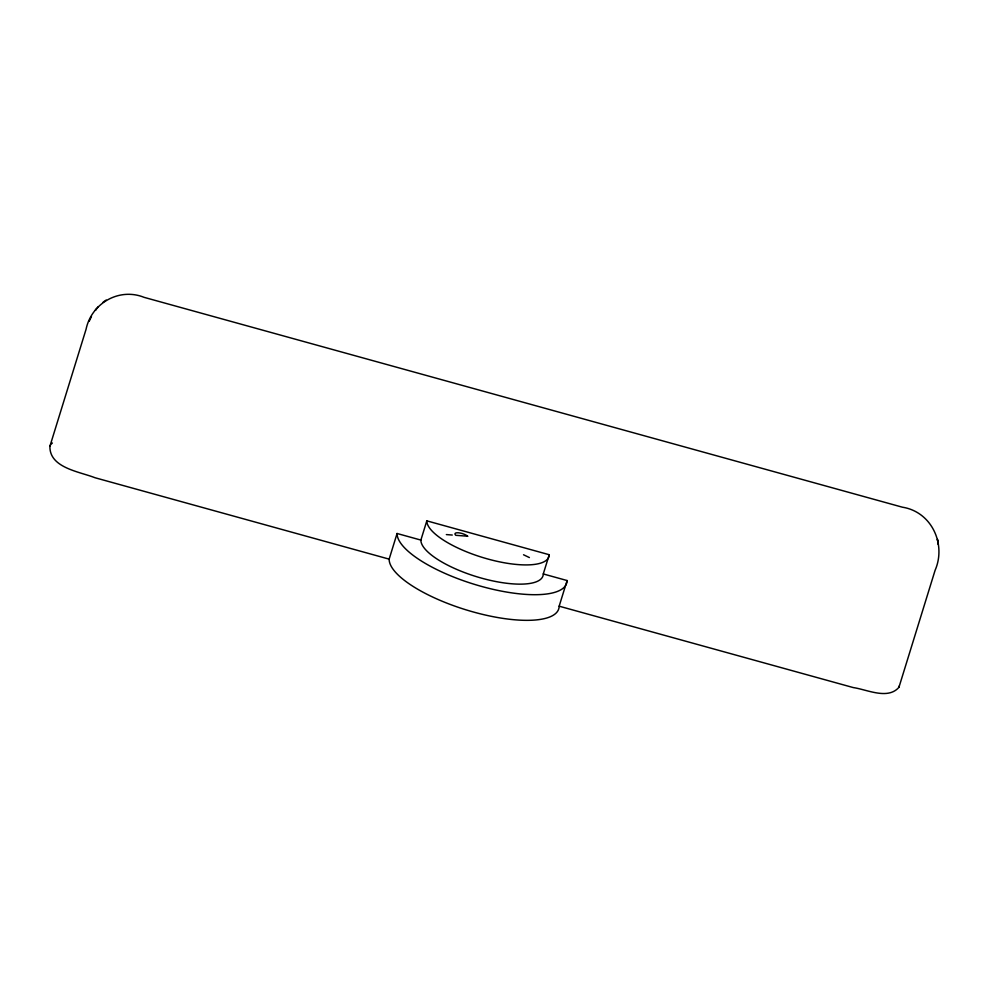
<?xml version="1.0" encoding="UTF-8"?>
<svg xmlns="http://www.w3.org/2000/svg" width="988" height="988" viewBox="0 0 988 988"><rect width="100%" height="100%" fill="white"/><g stroke="black" fill="none" stroke-linecap="round" stroke-linejoin="round"><path stroke-width="1.48" d="M49.906 446.267C49.351 467.904 79.509 471.609 95.021 477.735L389.149 559.134A88.537 28.368 17.2 0 0 473.635 612.066A88.537 28.368 17.2 0 0 559.159 606.187L853.274 687.574C867.18 689.575 887.891 700.084 898.944 687.29L935.105 570.298C946.504 544.116 931.548 511.735 902.377 507.19L144.125 297.351C119.128 287.273 91.402 303.328 86.067 329.276L49.906 446.267L50.512 445.032M898.944 687.29L899.315 685.919M389.149 559.134L397.077 533.495L420.876 540.078A63.751 20.427 17.2 0 0 481.712 578.19A63.751 20.427 17.2 0 0 543.277 573.954L567.087 580.536L559.159 606.187M420.876 540.078L426.816 520.849L549.229 554.725L543.277 573.954M91.452 316.493L89.179 321.322M98.331 306.638L95.391 310.22L96.157 309.293M51.339 443.945L52.389 443.007M106.148 300.056L103.048 302.242M446.354 534.582L452.269 535.039M523.529 554.762L529.395 557.565M567.087 580.536A88.537 28.368 17.2 0 1 481.564 586.427A88.537 28.368 17.2 0 1 397.077 533.495M549.229 554.725A63.751 20.427 17.2 0 1 487.652 558.961A63.751 20.427 17.2 0 1 426.816 520.849M467.645 536.225L455.814 535.311A7.089 2.272 17.2 0 1 458.37 532.791A7.089 2.272 17.2 0 1 467.645 536.225M938.304 544.19L937.464 539.423L938.304 544.19"/></g></svg>
